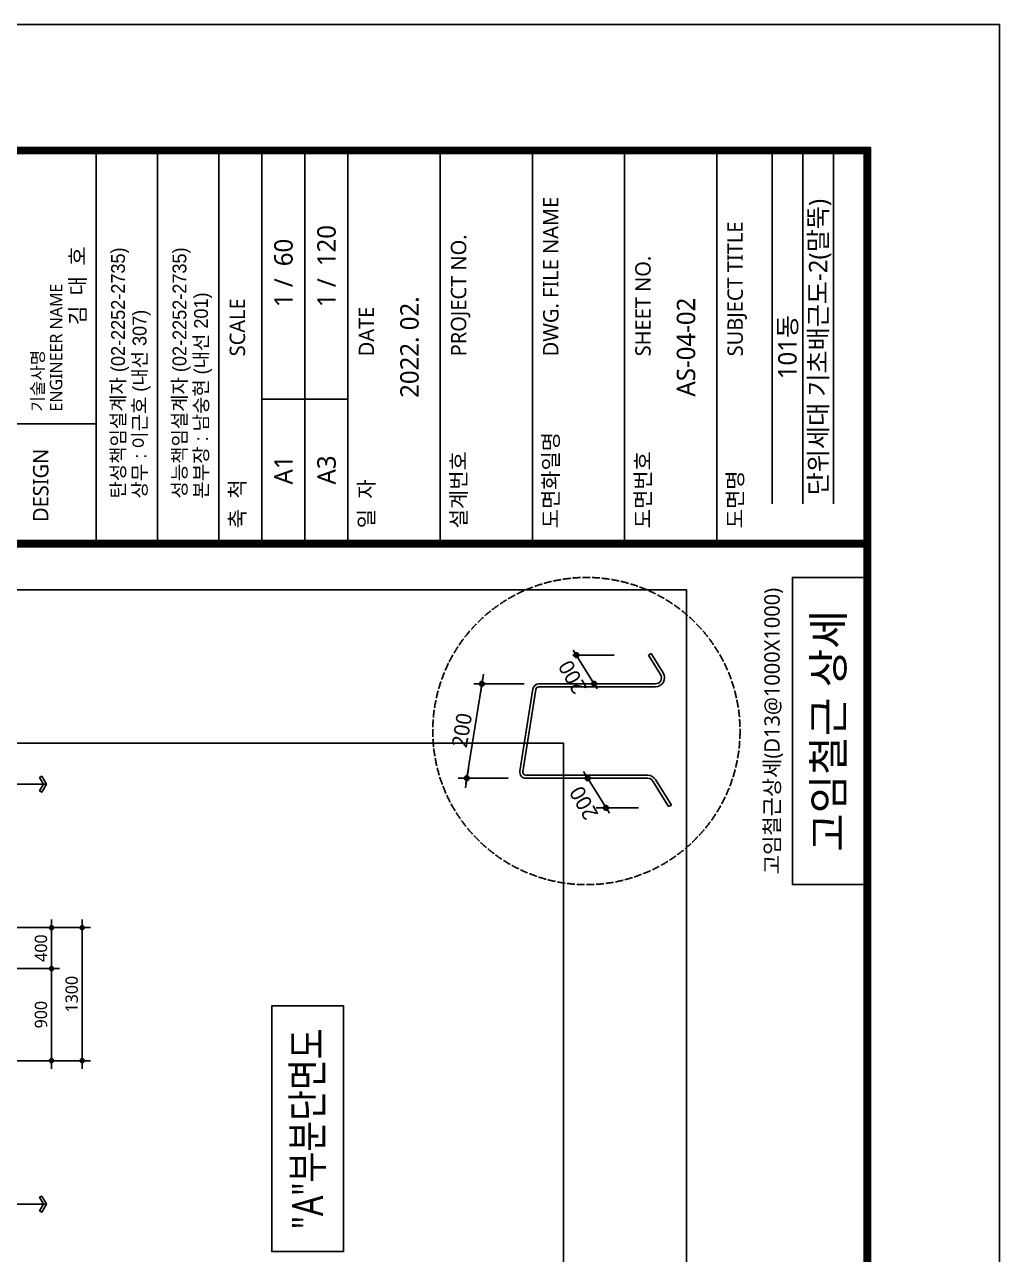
# Model space of a CAD drawing. Header units: millimetres. Extents: x 317501 to 814054, y -400799 to -14117.
# Drawn here: x 804537 to 814054, y -26129 to -14117 of the extents above; entities that cross this region are included whole.
import ezdxf
from ezdxf.enums import TextEntityAlignment as Align

# ---------------------------------------------------------------- set-up
doc = ezdxf.new("R2010")
doc.units = ezdxf.units.MM
doc.header["$LTSCALE"] = 38
doc.linetypes.add('FORM_고양장항A-1BL-S-성능$0$HID', pattern=[2.3, 1.5, -0.8])
doc.linetypes.add('HID', pattern=[2.5, 2, -0.5])
doc.layers.get('Defpoints').update_dxf_attribs({"color": 145})
doc.layers.add('DEFPOINT', color=144, linetype='Continuous', plot=False)
doc.layers.add('FORM_고양장항A-1BL-S-성능$0$DEFPOINT', color=144, linetype='Continuous', plot=False)
for name, color, linetype in [('DIM', 7, 'Continuous'), ('FORM_고양장항A-1BL-S-성능$0$FORM', 7, 'Continuous'), ('FORM_고양장항A-1BL-S-성능$0$FTEXT', 3, 'Continuous'), ('FORM_고양장항A-1BL-S-성능$0$시흥장현 A-9BL(건축폼)$0$FORM TEXT', 7, 'Continuous'), ('LEADER', 7, 'Continuous'), ('고임철근단면', 3, 'Continuous')]:
    doc.layers.add(name, color=color, linetype=linetype)
doc.layers.add('TEXT', color=3, linetype='Continuous', lineweight=9)
doc.styles.add('FORM_고양장항A-1BL-S-성능$0$맑은고딕', font='malgun.ttf')
doc.styles.add('FORM_고양장항A-1BL-S-성능$0$시흥장현 A-9BL(건축폼)$0$FORM-의정부고산(건축)$0$돋움', font='Dotum.ttf')
doc.styles.add('맑은고딕', font='malgun.ttf')
doc.dimstyles.new('DIM_40', dxfattribs={"dimscale": 40, "dimtxt": 3, "dimasz": 1, "dimexe": 2, "dimexo": 1.5, "dimgap": 1, "dimtad": 1, "dimdec": 0, "dimzin": 0, "dimdsep": 46, "dimtxsty": '맑은고딕', "dimblk1": 'DIMDOT', "dimblk2": 'DIMDOT', "dimsah": 1, "dimcen": 0.09, "dimdle": 2, "dimclrd": 7, "dimclre": 7, "dimclrt": 6, "dimadec": 0, "dimazin": 0, "dimtfac": 1, "dimtdec": 0, "dimtix": 1, "dimtmove": 2, "dimatfit": 3, "dimldrblk": 'DIMDOT', "dimfxl": 0, "dimtolj": 1, "dimtzin": 0, "dimarcsym": 0})

# ---------------------------------------------------------------- blocks, each defined once
blk = doc.blocks.new('FORM_고양장항A-1BL-S-성능')
at = {"layer": 'FORM_고양장항A-1BL-S-성능$0$DEFPOINT', "linetype": 'FORM_고양장항A-1BL-S-성능$0$HID'}
for p, q in [((820, 37), (757, 37)), ((820, 32), (757, 32)), ((820, 27), (757, 27))]:
    blk.add_line(p, q, dxfattribs=at)
at = {"layer": 'FORM_고양장항A-1BL-S-성능$0$DEFPOINT'}
blk.add_lwpolyline([(0, 594), (0, 0), (841, 0), (841, 594), (0, 594)], dxfattribs=at)
at = {"layer": 'FORM_고양장항A-1BL-S-성능$0$FORM'}
for p, q in [((776, 177), (776, 147)), ((820, 147), (757, 147)), ((820, 137), (757, 137)), ((820, 127), (757, 127)), ((820, 127), (757, 127)), ((820, 120), (757, 120)), ((780, 120), (780, 106)), ((820, 113), (757, 113)), ((820, 106), (757, 106)), ((820, 91), (757, 91)), ((820, 76), (757, 76)), ((820, 61), (757, 61)), ((820, 46), (757, 46))]:
    blk.add_line(p, q, dxfattribs=at)
for points in [[(25, 573), (25, 21), (757, 21), (757, 573)], [(26, 572), (26, 22), (756, 22), (756, 572)], [(757, 572), (757, 22), (820, 22), (820, 572)]]:
    blk.add_lwpolyline(points, close=True, dxfattribs=at)
at = {"layer": 'FORM_고양장항A-1BL-S-성능$0$FORM', "const_width": 1}
blk.add_lwpolyline([(25.5, 572.5), (25.5, 21.5), (756.5, 21.5), (756.5, 572.5)], close=True, dxfattribs=at)
blk.add_lwpolyline([(757, 21.5), (820.5, 21.5), (820.5, 572.5), (757, 572.5)], dxfattribs=at)
at = {"layer": 'FORM_고양장항A-1BL-S-성능$0$FORM'}
blk.add_lwpolyline([(757, 21), (821, 21), (821, 573), (757, 573)], dxfattribs=at)
at = {"layer": 'FORM_고양장항A-1BL-S-성능$0$FTEXT', "style": 'FORM_고양장항A-1BL-S-성능$0$맑은고딕'}
for s, height, p in [('DESIGN', 2.5, (766, 156)), ('김  대  호', 2.5, (798.5, 150)), ('A1', 3, (768.5, 116.5)), ('A3', 3, (768.5, 109.5)), ('2022. 02.', 3, (788.5, 96))]:
    blk.add_text(s, height=height, dxfattribs=at).set_placement(p, align=Align.MIDDLE_CENTER)
for s, height, p in [('기술사명', 2, (778, 156.5)), ('ENGINEER NAME', 2, (778, 153.5)), ('축  척', 2.5, (759, 124)), ('SCALE', 2.5, (787, 124)), ('1 /', 3, (795, 116.5)), ('1 /', 3, (795, 109.5)), ('일  자', 2.5, (759, 103)), ('DATE', 2.5, (787, 103)), ('설계번호', 2.5, (759, 88)), ('PROJECT NO.', 2.5, (787, 88)), ('도면화일명', 2.5, (759, 73)), ('DWG. FILE NAME', 2.5, (787, 73)), ('도면번호', 2.5, (759, 58)), ('SHEET NO.', 2.5, (787, 58)), ('도면명', 2.5, (759, 43)), ('SUBJECT TITLE', 2.5, (787, 43))]:
    blk.add_text(s, height=height, dxfattribs=at).set_placement(p, align=Align.MIDDLE_LEFT)
at = {"layer": 'FORM_고양장항A-1BL-S-성능$0$시흥장현 A-9BL(건축폼)$0$FORM TEXT', "color": 3, "style": 'FORM_고양장항A-1BL-S-성능$0$시흥장현 A-9BL(건축폼)$0$FORM-의정부고산(건축)$0$돋움'}
for s, p in [('탄성책임설계자 (02-2252-2735)', (763.85, 142.29)), ('상무 : 이근호 (내선 307)', (763.85, 138.79)), ('성능책임설계자 (02-2252-2735)', (763.85, 132.29)), ('본부장 : 남숭현 (내선 201)', (763.85, 128.79))]:
    blk.add_text(s, height=2.25, dxfattribs=at).set_placement(p)
blk = doc.blocks.new('DIMDOT')
at = {"layer": 'DIM', "linetype": 'Continuous'}
blk.add_line((-2, 0), (2, 0), dxfattribs=at)
for radius in [0.5, 0.25]:
    blk.add_circle((0, 0), radius, dxfattribs=at)
blk = doc.blocks.new('*D165')
at = {"layer": 'Defpoints', "color": 0, "linetype": 'Continuous', "transparency": 16777216}
for p in [(804299, -22937), (805099, -22937), (804299, -24237)]:
    blk.add_point(p, dxfattribs=at)
at = {"layer": 'DIM', "color": 7, "linetype": 'Continuous', "lineweight": -2, "transparency": 16777216}
for p, q in [((804359, -22937), (805179, -22937)), ((805099, -24197), (805099, -22977)), ((804359, -24237), (805179, -24237))]:
    blk.add_line(p, q, dxfattribs=at)
at = {"layer": 'DIM', "color": 7, "linetype": 'Continuous', "lineweight": -2, "transparency": 16777216, "xscale": 40, "yscale": 40, "zscale": 40}
for p, rotation in [((805099, -22937), 90), ((805099, -24237), 270)]:
    blk.add_blockref('DIMDOT', p, dxfattribs=dict(at, rotation=rotation))
at = {"layer": 'DIM', "color": 6, "linetype": 'Continuous', "transparency": 16777216, "insert": (804997, -23587), "char_height": 120, "attachment_point": 5, "rotation": 90, "style": '맑은고딕'}
blk.add_mtext('\\A1;1300', dxfattribs=at)
blk = doc.blocks.new('*D166')
at = {"layer": 'Defpoints', "color": 0, "linetype": 'Continuous', "transparency": 16777216}
for p in [(804299, -22937), (804799, -22937), (804299, -23337)]:
    blk.add_point(p, dxfattribs=at)
at = {"layer": 'DIM', "color": 7, "linetype": 'Continuous', "lineweight": -2, "transparency": 16777216}
for p, q in [((804359, -22937), (804879, -22937)), ((804799, -23297), (804799, -22977)), ((804359, -23337), (804879, -23337))]:
    blk.add_line(p, q, dxfattribs=at)
at = {"layer": 'DIM', "color": 7, "linetype": 'Continuous', "lineweight": -2, "transparency": 16777216, "xscale": 40, "yscale": 40, "zscale": 40}
for p, rotation in [((804799, -22937), 90), ((804799, -23337), 270)]:
    blk.add_blockref('DIMDOT', p, dxfattribs=dict(at, rotation=rotation))
at = {"layer": 'DIM', "color": 6, "linetype": 'Continuous', "transparency": 16777216, "insert": (804697, -23137), "char_height": 120, "attachment_point": 5, "rotation": 90, "style": '맑은고딕'}
blk.add_mtext('\\A1;400', dxfattribs=at)
blk = doc.blocks.new('*D167')
at = {"layer": 'Defpoints', "color": 0, "linetype": 'Continuous', "transparency": 16777216}
for p in [(804299, -23337), (804299, -24237), (804799, -24237)]:
    blk.add_point(p, dxfattribs=at)
at = {"layer": 'DIM', "color": 7, "linetype": 'Continuous', "lineweight": -2, "transparency": 16777216}
for p, q in [((804359, -23337), (804879, -23337)), ((804799, -23377), (804799, -24197)), ((804359, -24237), (804879, -24237))]:
    blk.add_line(p, q, dxfattribs=at)
at = {"layer": 'DIM', "color": 7, "linetype": 'Continuous', "lineweight": -2, "transparency": 16777216, "xscale": 40, "yscale": 40, "zscale": 40}
for p, rotation in [((804799, -23337), 90), ((804799, -24237), 270)]:
    blk.add_blockref('DIMDOT', p, dxfattribs=dict(at, rotation=rotation))
at = {"layer": 'DIM', "color": 6, "linetype": 'Continuous', "transparency": 16777216, "insert": (804697, -23787), "char_height": 120, "attachment_point": 5, "rotation": 90, "style": '맑은고딕'}
blk.add_mtext('\\A1;900', dxfattribs=at)

msp = doc.modelspace()

# ---------------------------------------------------------------- linework, layer by layer
at = {"layer": 'DEFPOINT'}
for points in [[(781734.1, -61996.8), (781734.1, -19636.8), (810999.1, -19636.8), (810999.1, -61996.8)], [(783234.1, -60496.8), (783234.1, -21136.8), (809799.1, -21136.8), (809799.1, -60496.8)]]:
    msp.add_lwpolyline(points, close=True, dxfattribs=at)
at = {"layer": 'DIM'}
for p, q in [((809890.1, -20276.2), (810293, -20276.2)), ((810128.4, -20606), (809893.9, -20226.9)), ((808846.4, -21532.7), (809010.6, -20500.8)), ((810245.9, -21820.3), (809993.4, -21412.1)), ((810530.3, -21766.2), (810118.3, -21766.2))]:
    msp.add_line(p, q, dxfattribs=at)
at = {"layer": 'DIM', "color": 7}
for p, q in [((809414.1, -20555.8), (808924.5, -20555.8)), ((809258.7, -21477.7), (808769.1, -21477.7))]:
    msp.add_line(p, q, dxfattribs=at)
at = {"layer": 'DIM', "linetype": 'Continuous'}
for centre, radius in [((809924.4, -20276.2), 23.7), ((809924.4, -20276.2), 11.9), ((810097.4, -20555.8), 23.7), ((810097.4, -20555.8), 11.9), ((810034, -21477.7), 23.7), ((810034, -21477.7), 11.9), ((810212.4, -21766.2), 23.7), ((810212.4, -21766.2), 11.9)]:
    msp.add_circle(centre, radius, dxfattribs=at)
at = {"layer": 'DIM', "color": 0, "linetype": 'ByBlock'}
msp.add_point((809924.4, -20276.2), dxfattribs=at)
at = {"layer": 'LEADER'}
for points in [[(812734.1, -19516.8), (812734.1, -22516.8), (812034.1, -22516.8), (812034.1, -19516.8)], [(807649.1, -23701.6), (807649.1, -26101.6), (806949.1, -26101.6), (806949.1, -23701.6)]]:
    msp.add_lwpolyline(points, close=True, dxfattribs=at)
for points in [[(802749.1, -21536.8), (804749.1, -21536.8), (804704.5, -21458.6), (804682.9, -21471.2), (804720.3, -21536.8), (804682.9, -21602.3), (804704.5, -21614.9), (804749.1, -21536.8)], [(802749.1, -25636.8), (804749.1, -25636.8), (804704.5, -25558.6), (804682.9, -25571.2), (804720.3, -25636.8), (804682.9, -25702.3), (804704.5, -25714.9), (804749.1, -25636.8)]]:
    msp.add_lwpolyline(points, dxfattribs=at)
at = {"layer": 'LEADER', "linetype": 'HID'}
msp.add_circle((810021.9, -21016.8), 1500, dxfattribs=at)
at = {"layer": '고임철근단면'}
for p, q in [((810653.9, -20260.5), (810628.8, -20276.2)), ((810745.8, -20465.4), (810628.8, -20276.2)), ((810771, -20449.8), (810653.9, -20260.5)), ((809372.4, -21409.1), (809500.2, -20605.8)), ((809401.6, -21413.8), (809529.4, -20610.4)), ((809558.7, -20555.8), (810695.4, -20555.8)), ((809558.7, -20585.5), (810695.4, -20585.5)), ((810620.4, -21448.1), (809430.9, -21448.1)), ((810620.4, -21477.7), (809430.9, -21477.7)), ((810851.4, -21741.4), (810696, -21490.2)), ((810824.7, -21754.6), (810670.8, -21505.8)), ((810851.4, -21741.4), (810824.7, -21754.6))]:
    msp.add_line(p, q, dxfattribs=at)
for centre, radius, start, end in [((810695.4, -20496.5), 88.9, 270, 31.73943), ((810695.4, -20496.5), 59.3, 270, 31.73943), ((809558.7, -20615.1), 59.3, 90, 170.9616), ((809558.7, -20615.1), 29.6, 90, 170.9616), ((809430.9, -21418.5), 59.3, 170.9616, 270), ((809430.9, -21418.5), 29.6, 170.9616, 270), ((810620.4, -21537), 88.9, 31.73943, 90), ((810620.4, -21537), 59.3, 31.73943, 90)]:
    msp.add_arc(centre, radius, start, end, dxfattribs=at)
msp.add_point((810097.4, -20555.8), dxfattribs=at)

# ---------------------------------------------------------------- block references
at = {"xscale": 60, "yscale": 60, "zscale": 60, "rotation": 90}
msp.add_blockref('FORM_고양장항A-1BL-S-성능', (814054.1, -64576.8), dxfattribs=at)
at = {"layer": 'DIM', "color": 7, "linetype": 'ByBlock', "xscale": 47.4163200003095, "yscale": 47.4163200003095, "zscale": 47.4163200003095}
for p, rotation in [((809001.8, -20555.8), 260.9615977994166), ((808855.2, -21477.7), 260.961597799448)]:
    msp.add_blockref('DIMDOT', p, dxfattribs=dict(at, rotation=rotation))

# ---------------------------------------------------------------- texts
at = {"layer": 'TEXT', "style": '맑은고딕'}
for s, height, p in [('단위세대 기초배근도-2(말뚝)', 180, (812284.1, -17266.8)), ('AS-04-02', 180, (810994.1, -17266.8)), ('101동', 180, (811984.1, -17266.8)), ('고임철근상세(D13@1000X1000)', 150, (811834.1, -21016.8)), ('고임철근 상세', 300, (812384.1, -21016.8))]:
    msp.add_text(s, height=height, rotation=90, dxfattribs=at).set_placement(p, align=Align.MIDDLE_CENTER)
for s, p in [('120', (807484.1, -16476.8)), ('60', (807064.1, -16476.8))]:
    msp.add_text(s, height=180, rotation=90, dxfattribs=at).set_placement(p, align=Align.MIDDLE_LEFT)
for rotation, p in [(119.60751, (810034.9, -20600)), (80.9616, (808853.9, -21185.8)), (119.60751, (810144, -21829.5))]:
    msp.add_text('200', height=150, rotation=rotation, dxfattribs=at).set_placement(p)
at = {"layer": 'TEXT', "style": '맑은고딕', "width": 0.8}
msp.add_text('"A"부분단면도', height=300, rotation=90, dxfattribs=at).set_placement((807299.1, -24901.6), align=Align.MIDDLE_CENTER)

# ---------------------------------------------------------------- dimensions: what is measured, and where the dimension line sits
at = {"layer": 'DIM', "linetype": 'Continuous'}
for base, p1, p2, angle, picture, middle in [((805099.1, -22936.8), (804299.1, -24236.8), (804299.1, -22936.8), 90, '*D165', (804996.8, -23586.8)), ((804799.1, -22936.8), (804299.1, -23336.8), (804299.1, -22936.8), 90, '*D166', (804697.1, -23136.8)), ((804799.1, -24236.8), (804299.1, -23336.8), (804299.1, -24236.8), 270, '*D167', (804697.1, -23786.8))]:
    dim = msp.add_linear_dim(base=base, p1=p1, p2=p2, angle=angle, dimstyle='DIM_40', override={"dimtix": 1, "dimatfit": 3}, dxfattribs=at)
    dim.commit()
    dim.dimension.update_dxf_attribs({"geometry": picture, "text_midpoint": middle})

doc.saveas('drawing.dxf')
